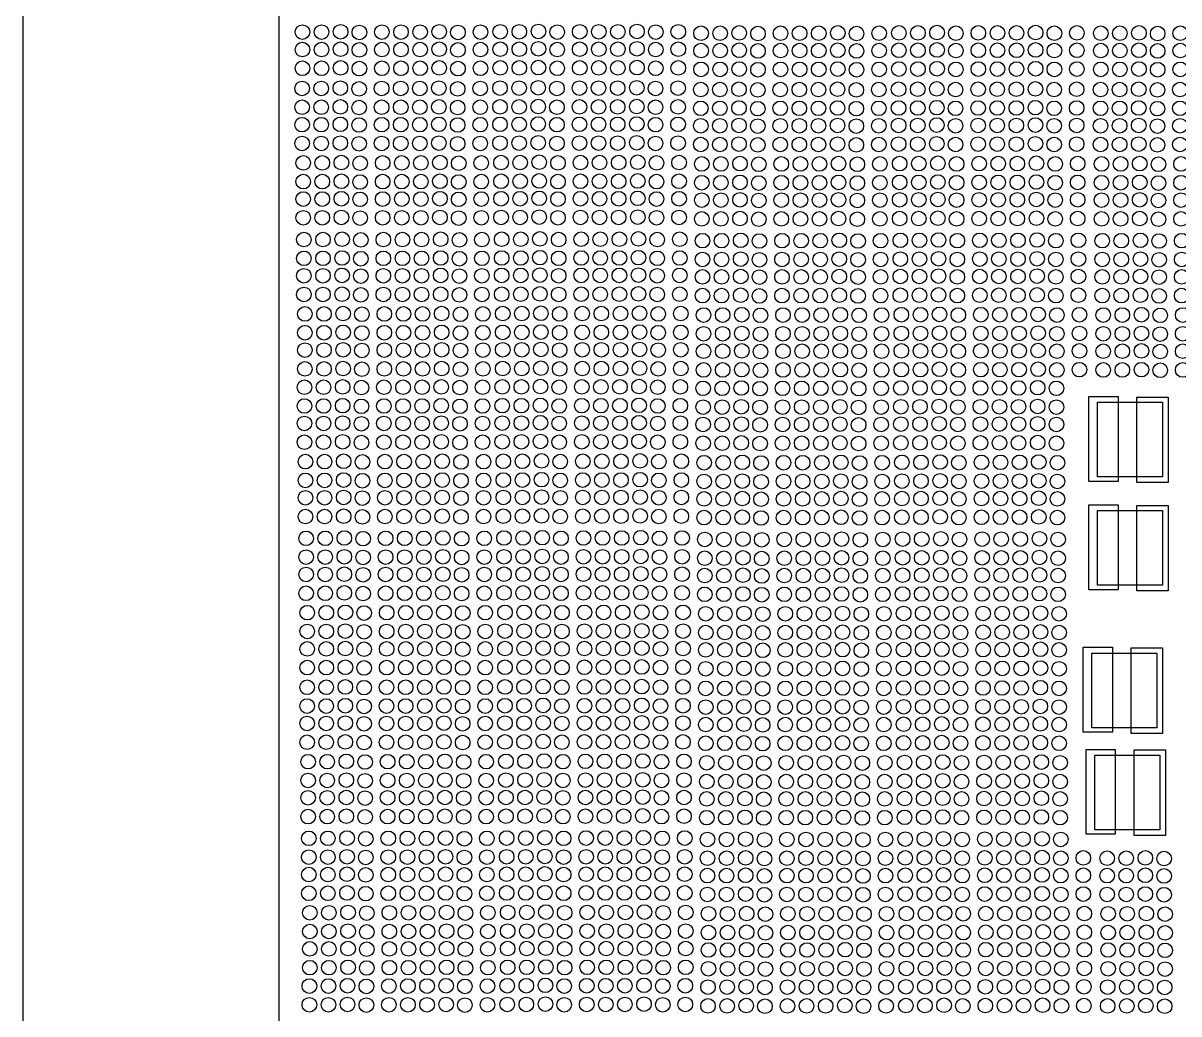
# Model space of a CAD drawing. Header units: millimetres. Extents: x 214 to 707, y -205 to 78.
# Drawn here: x 499.76 to 529.84, y -33.58 to -7.8 of the extents above; entities that cross this region are included whole.
import ezdxf

# ---------------------------------------------------------------- set-up
doc = ezdxf.new("R2010")
doc.units = ezdxf.units.MM
doc.layers.get('0').update_dxf_attribs({"linetype": 'CONTINUOUS', "lineweight": 25})

msp = doc.modelspace()

# ---------------------------------------------------------------- linework, layer by layer
for points in [[(499.764, 18.308), (565.756, 18.308), (565.756, -66.052), (499.764, -66.052)], [(506.424, 6.701), (559.411, 6.701), (559.411, -54.408), (506.424, -54.408)], [(527.497, -17.517), (528.254, -17.517), (528.254, -19.727), (527.497, -19.727)], [(527.72, -17.665), (529.411, -17.665), (529.411, -19.608), (527.72, -19.608)], [(528.743, -17.532), (529.559, -17.532), (529.559, -19.757), (528.743, -19.757)], [(527.497, -20.335), (528.254, -20.335), (528.254, -22.545), (527.497, -22.545)], [(528.743, -20.35), (529.559, -20.35), (529.559, -22.575), (528.743, -22.575)], [(527.72, -20.483), (529.411, -20.483), (529.411, -22.427), (527.72, -22.427)], [(527.349, -24.043), (528.106, -24.043), (528.106, -26.253), (527.349, -26.253)], [(528.595, -24.058), (529.411, -24.058), (529.411, -26.283), (528.595, -26.283)], [(527.572, -24.192), (529.263, -24.192), (529.263, -26.135), (527.572, -26.135)], [(527.423, -26.698), (528.18, -26.698), (528.18, -28.908), (527.423, -28.908)], [(528.669, -26.713), (529.485, -26.713), (529.485, -28.938), (528.669, -28.938)], [(527.646, -26.847), (529.337, -26.847), (529.337, -28.79), (527.646, -28.79)]]:
    msp.add_lwpolyline(points, close=True)
for centre in [(507.031, -8.039), (507.528, -8.039), (508.025, -8.03), (508.513, -8.047), (509.099, -8.039), (509.596, -8.039), (510.093, -8.039), (510.59, -8.03), (511.078, -8.047), (511.664, -8.039), (512.178, -8.03), (512.675, -8.03), (513.172, -8.021), (513.661, -8.039), (514.246, -8.03), (514.743, -8.03), (515.24, -8.03), (515.737, -8.021), (516.225, -8.039), (516.811, -8.03), (517.403, -8.067), (517.9, -8.067), (518.397, -8.058), (518.885, -8.076), (519.471, -8.067), (519.968, -8.067), (520.465, -8.067), (520.962, -8.058), (521.45, -8.076), (522.036, -8.067), (522.55, -8.058), (523.047, -8.058), (523.544, -8.049), (524.033, -8.067), (524.618, -8.058), (525.115, -8.058), (525.612, -8.058), (526.109, -8.049), (526.597, -8.067), (527.183, -8.058), (527.803, -8.067), (528.3, -8.067), (528.797, -8.058), (529.285, -8.076), (529.871, -8.067), (507.031, -8.491), (507.528, -8.491), (508.025, -8.482), (508.513, -8.5), (509.099, -8.491), (509.596, -8.491), (510.093, -8.491), (510.59, -8.482), (511.078, -8.5), (511.664, -8.491), (512.178, -8.482), (512.675, -8.482), (513.172, -8.473), (513.661, -8.491), (514.246, -8.482), (514.743, -8.482), (515.24, -8.482), (515.737, -8.473), (516.225, -8.491), (516.811, -8.482), (517.403, -8.519), (517.9, -8.519), (518.397, -8.511), (518.885, -8.528), (519.471, -8.519), (519.968, -8.519), (520.465, -8.519), (520.962, -8.511), (521.45, -8.528), (522.036, -8.519), (522.55, -8.511), (523.047, -8.511), (523.544, -8.502), (524.033, -8.519), (524.618, -8.511), (525.115, -8.511), (525.612, -8.511), (526.109, -8.502), (526.597, -8.519), (527.183, -8.511), (527.803, -8.519), (528.3, -8.519), (528.797, -8.511), (529.285, -8.528), (529.871, -8.519), (507.031, -8.979), (507.528, -8.979), (508.025, -8.97), (508.513, -8.988), (509.099, -8.979), (509.596, -8.979), (510.093, -8.979), (510.59, -8.97), (511.078, -8.988), (511.664, -8.979), (512.178, -8.97), (512.675, -8.97), (513.172, -8.962), (513.661, -8.979), (514.246, -8.97), (514.743, -8.97), (515.24, -8.97), (515.737, -8.962), (516.225, -8.979), (516.811, -8.97), (517.403, -9.008), (517.9, -9.008), (518.397, -8.999), (518.885, -9.016), (519.471, -9.008), (519.968, -9.008), (520.465, -9.008), (520.962, -8.999), (521.45, -9.016), (522.036, -9.008), (522.55, -8.999), (523.047, -8.999), (523.544, -8.99), (524.033, -9.008), (524.618, -8.999), (525.115, -8.999), (525.612, -8.999), (526.109, -8.99), (526.597, -9.008), (527.183, -8.999), (527.803, -9.008), (528.3, -9.008), (528.797, -8.999), (529.285, -9.016), (529.871, -9.008), (507.024, -9.505), (507.521, -9.505), (508.018, -9.496), (509.092, -9.505), (509.589, -9.505), (510.086, -9.505), (510.583, -9.496), (511.657, -9.505), (512.172, -9.496), (512.669, -9.496), (513.166, -9.487), (513.654, -9.505), (514.24, -9.496), (514.737, -9.496), (515.234, -9.496), (515.731, -9.487), (516.219, -9.505), (516.805, -9.496), (508.507, -9.514), (511.071, -9.514), (517.396, -9.533), (517.893, -9.533), (518.39, -9.524), (518.879, -9.542), (519.464, -9.533), (519.961, -9.533), (520.458, -9.533), (520.955, -9.524), (521.443, -9.542), (522.029, -9.533), (522.544, -9.524), (523.041, -9.524), (523.538, -9.515), (524.026, -9.533), (524.612, -9.524), (525.109, -9.524), (525.606, -9.524), (526.103, -9.515), (526.591, -9.533), (527.177, -9.524), (527.797, -9.533), (528.294, -9.533), (528.791, -9.524), (529.279, -9.542), (529.864, -9.533), (507.024, -9.993), (507.521, -9.993), (508.018, -9.984), (508.507, -10.002), (509.092, -9.993), (509.589, -9.993), (510.086, -9.993), (510.583, -9.984), (511.071, -10.002), (511.657, -9.993), (512.172, -9.984), (512.669, -9.984), (513.166, -9.975), (513.654, -9.993), (514.24, -9.984), (514.737, -9.984), (515.234, -9.984), (515.731, -9.975), (516.219, -9.993), (516.805, -9.984), (517.396, -10.021), (517.893, -10.021), (518.39, -10.012), (518.879, -10.03), (519.464, -10.021), (519.961, -10.021), (520.458, -10.021), (520.955, -10.012), (521.443, -10.03), (522.029, -10.021), (522.544, -10.012), (523.041, -10.012), (523.538, -10.004), (524.026, -10.021), (524.612, -10.012), (525.109, -10.012), (525.606, -10.012), (526.103, -10.004), (526.591, -10.021), (527.177, -10.012), (527.797, -10.021), (528.294, -10.021), (528.791, -10.012), (529.279, -10.03), (529.864, -10.021), (507.024, -10.446), (507.521, -10.446), (508.018, -10.437), (508.507, -10.455), (509.092, -10.446), (509.589, -10.446), (510.086, -10.446), (510.583, -10.437), (511.071, -10.455), (511.657, -10.446), (512.172, -10.437), (512.669, -10.437), (513.166, -10.428), (513.654, -10.446), (514.24, -10.437), (514.737, -10.437), (515.234, -10.437), (515.731, -10.428), (516.219, -10.446), (516.805, -10.437), (517.396, -10.474), (517.893, -10.474), (518.39, -10.465), (518.879, -10.483), (519.464, -10.474), (519.961, -10.474), (520.458, -10.474), (520.955, -10.465), (521.443, -10.483), (522.029, -10.474), (522.544, -10.465), (523.041, -10.465), (523.538, -10.456), (524.026, -10.474), (524.612, -10.465), (525.109, -10.465), (525.606, -10.465), (526.103, -10.456), (526.591, -10.474), (527.177, -10.465), (527.797, -10.474), (528.294, -10.474), (528.791, -10.465), (529.279, -10.483), (529.864, -10.474), (507.024, -10.934), (507.521, -10.934), (508.018, -10.925), (508.507, -10.943), (509.092, -10.934), (509.589, -10.934), (510.086, -10.934), (510.583, -10.925), (511.071, -10.943), (511.657, -10.934), (512.172, -10.925), (512.669, -10.925), (513.166, -10.916), (513.654, -10.934), (514.24, -10.925), (514.737, -10.925), (515.234, -10.925), (515.731, -10.916), (516.219, -10.934), (516.805, -10.925), (517.396, -10.962), (517.893, -10.962), (518.39, -10.953), (518.879, -10.971), (519.464, -10.962), (519.961, -10.962), (520.458, -10.962), (520.955, -10.953), (521.443, -10.971), (522.029, -10.962), (522.544, -10.953), (523.041, -10.953), (523.538, -10.944), (524.026, -10.962), (524.612, -10.953), (525.109, -10.953), (525.606, -10.953), (526.103, -10.944), (526.591, -10.962), (527.177, -10.953), (527.797, -10.962), (528.294, -10.962), (528.791, -10.953), (529.279, -10.971), (529.864, -10.962), (507.051, -11.44), (507.548, -11.44), (508.045, -11.431), (508.533, -11.449), (509.119, -11.44), (509.616, -11.44), (510.113, -11.44), (510.61, -11.431), (511.098, -11.449), (511.684, -11.44), (512.199, -11.431), (512.696, -11.431), (513.193, -11.422), (513.681, -11.44), (514.266, -11.431), (514.763, -11.431), (515.26, -11.431), (515.757, -11.422), (516.246, -11.44), (516.831, -11.431), (517.423, -11.468), (517.92, -11.468), (518.417, -11.459), (518.905, -11.477), (519.491, -11.468), (519.988, -11.468), (520.485, -11.468), (520.982, -11.459), (521.47, -11.477), (522.056, -11.468), (522.571, -11.459), (523.068, -11.459), (523.565, -11.45), (524.053, -11.468), (524.638, -11.459), (525.135, -11.459), (525.632, -11.459), (526.129, -11.45), (526.618, -11.468), (527.203, -11.459), (527.823, -11.468), (528.32, -11.468), (528.817, -11.459), (529.305, -11.477), (529.891, -11.468), (513.193, -11.91), (515.757, -11.91), (507.051, -11.928), (507.548, -11.928), (508.045, -11.919), (508.533, -11.937), (509.119, -11.928), (509.616, -11.928), (510.113, -11.928), (510.61, -11.919), (511.098, -11.937), (511.684, -11.928), (512.199, -11.919), (512.696, -11.919), (513.681, -11.928), (514.266, -11.919), (514.763, -11.919), (515.26, -11.919), (516.246, -11.928), (516.831, -11.919), (517.423, -11.956), (517.92, -11.956), (518.417, -11.947), (518.905, -11.965), (519.491, -11.956), (519.988, -11.956), (520.485, -11.956), (520.982, -11.947), (521.47, -11.965), (522.056, -11.956), (522.571, -11.947), (523.068, -11.947), (523.565, -11.938), (524.053, -11.956), (524.638, -11.947), (525.135, -11.947), (525.632, -11.947), (526.129, -11.938), (526.618, -11.956), (527.203, -11.947), (527.823, -11.956), (528.32, -11.956), (528.817, -11.947), (529.305, -11.965), (529.891, -11.956), (507.051, -12.381), (507.548, -12.381), (508.045, -12.372), (508.533, -12.389), (509.119, -12.381), (509.616, -12.381), (510.113, -12.381), (510.61, -12.372), (511.098, -12.389), (511.684, -12.381), (512.199, -12.372), (512.696, -12.372), (513.193, -12.363), (513.681, -12.381), (514.266, -12.372), (514.763, -12.372), (515.26, -12.372), (515.757, -12.363), (516.246, -12.381), (516.831, -12.372), (517.423, -12.409), (517.92, -12.409), (518.417, -12.4), (518.905, -12.418), (519.491, -12.409), (519.988, -12.409), (520.485, -12.409), (520.982, -12.4), (521.47, -12.418), (522.056, -12.409), (522.571, -12.4), (523.068, -12.4), (523.565, -12.391), (524.053, -12.409), (524.638, -12.4), (525.135, -12.4), (525.632, -12.4), (526.129, -12.391), (526.618, -12.409), (527.203, -12.4), (527.823, -12.409), (528.32, -12.409), (528.817, -12.4), (529.305, -12.418), (529.891, -12.409), (507.051, -12.869), (507.548, -12.869), (508.045, -12.86), (508.533, -12.878), (509.119, -12.869), (509.616, -12.869), (510.113, -12.869), (510.61, -12.86), (511.098, -12.878), (511.684, -12.869), (512.199, -12.86), (512.696, -12.86), (513.193, -12.851), (513.681, -12.869), (514.266, -12.86), (514.763, -12.86), (515.26, -12.86), (515.757, -12.851), (516.246, -12.869), (516.831, -12.86), (517.423, -12.897), (517.92, -12.897), (518.417, -12.888), (518.905, -12.906), (519.491, -12.897), (519.988, -12.897), (520.485, -12.897), (520.982, -12.888), (521.47, -12.906), (522.056, -12.897), (522.571, -12.888), (523.068, -12.888), (523.565, -12.879), (524.053, -12.897), (524.638, -12.888), (525.135, -12.888), (525.632, -12.888), (526.129, -12.879), (526.618, -12.897), (527.203, -12.888), (527.823, -12.897), (528.32, -12.897), (528.817, -12.888), (529.305, -12.906), (529.891, -12.897), (513.21, -13.418), (515.775, -13.418), (507.069, -13.436), (507.566, -13.436), (508.063, -13.427), (508.551, -13.444), (509.137, -13.436), (509.634, -13.436), (510.131, -13.436), (510.628, -13.427), (511.116, -13.444), (511.702, -13.436), (512.216, -13.427), (512.713, -13.427), (513.699, -13.436), (514.284, -13.427), (514.781, -13.427), (515.278, -13.427), (516.263, -13.436), (516.849, -13.427), (517.441, -13.464), (517.938, -13.464), (518.435, -13.455), (518.923, -13.473), (519.509, -13.464), (520.006, -13.464), (520.503, -13.464), (521, -13.455), (521.488, -13.473), (522.074, -13.464), (522.588, -13.455), (523.085, -13.455), (523.582, -13.446), (524.071, -13.464), (524.656, -13.455), (525.153, -13.455), (525.65, -13.455), (526.147, -13.446), (526.635, -13.464), (527.221, -13.455), (527.841, -13.464), (528.338, -13.464), (528.835, -13.455), (529.323, -13.473), (529.909, -13.464), (507.069, -13.924), (507.566, -13.924), (508.063, -13.915), (508.551, -13.933), (509.137, -13.924), (509.634, -13.924), (510.131, -13.924), (510.628, -13.915), (511.116, -13.933), (511.702, -13.924), (512.216, -13.915), (512.713, -13.915), (513.21, -13.906), (513.699, -13.924), (514.284, -13.915), (514.781, -13.915), (515.278, -13.915), (515.775, -13.906), (516.263, -13.924), (516.849, -13.915), (517.441, -13.952), (517.938, -13.952), (518.435, -13.943), (518.923, -13.961), (519.509, -13.952), (520.006, -13.952), (520.503, -13.952), (521, -13.943), (521.488, -13.961), (522.074, -13.952), (522.588, -13.943), (523.085, -13.943), (523.582, -13.934), (524.071, -13.952), (524.656, -13.943), (525.153, -13.943), (525.65, -13.943), (526.147, -13.934), (526.635, -13.952), (527.221, -13.943), (527.841, -13.952), (528.338, -13.952), (528.835, -13.943), (529.323, -13.961), (529.909, -13.952), (507.069, -14.376), (507.566, -14.376), (508.063, -14.367), (508.551, -14.385), (509.137, -14.376), (509.634, -14.376), (510.131, -14.376), (510.628, -14.367), (511.116, -14.385), (511.702, -14.376), (512.216, -14.367), (512.713, -14.367), (513.21, -14.359), (513.699, -14.376), (514.284, -14.367), (514.781, -14.367), (515.278, -14.367), (515.775, -14.359), (516.263, -14.376), (516.849, -14.367), (517.441, -14.405), (517.938, -14.405), (518.435, -14.396), (518.923, -14.413), (519.509, -14.405), (520.006, -14.405), (520.503, -14.405), (521, -14.396), (521.488, -14.413), (522.074, -14.405), (522.588, -14.396), (523.085, -14.396), (523.582, -14.387), (524.071, -14.405), (524.656, -14.396), (525.153, -14.396), (525.65, -14.396), (526.147, -14.387), (526.635, -14.405), (527.221, -14.396), (527.841, -14.405), (528.338, -14.405), (528.835, -14.396), (529.323, -14.413), (529.909, -14.405), (507.069, -14.864), (507.566, -14.864), (508.063, -14.856), (508.551, -14.873), (509.137, -14.864), (509.634, -14.864), (510.131, -14.864), (510.628, -14.856), (511.116, -14.873), (511.702, -14.864), (512.216, -14.856), (512.713, -14.856), (513.21, -14.847), (513.699, -14.864), (514.284, -14.856), (514.781, -14.856), (515.278, -14.856), (515.775, -14.847), (516.263, -14.864), (516.849, -14.856), (517.441, -14.893), (517.938, -14.893), (518.435, -14.884), (518.923, -14.902), (519.509, -14.893), (520.006, -14.893), (520.503, -14.893), (521, -14.884), (521.488, -14.902), (522.074, -14.893), (522.588, -14.884), (523.085, -14.884), (523.582, -14.875), (524.071, -14.893), (524.656, -14.884), (525.153, -14.884), (525.65, -14.884), (526.147, -14.875), (526.635, -14.893), (527.221, -14.884), (527.841, -14.893), (528.338, -14.893), (528.835, -14.884), (529.323, -14.902), (529.909, -14.893), (507.096, -15.37), (507.593, -15.37), (508.09, -15.361), (508.578, -15.379), (509.163, -15.37), (509.66, -15.37), (510.157, -15.37), (510.654, -15.361), (511.143, -15.379), (511.728, -15.37), (512.243, -15.361), (512.74, -15.361), (513.237, -15.353), (513.725, -15.37), (514.311, -15.361), (514.808, -15.361), (515.305, -15.361), (515.802, -15.353), (516.29, -15.37), (516.876, -15.361), (517.468, -15.399), (517.965, -15.399), (518.462, -15.39), (518.95, -15.407), (519.535, -15.399), (520.032, -15.399), (520.529, -15.399), (521.026, -15.39), (521.515, -15.407), (522.1, -15.399), (522.615, -15.39), (523.112, -15.39), (523.609, -15.381), (524.097, -15.399), (524.683, -15.39), (525.18, -15.39), (525.677, -15.39), (526.174, -15.381), (526.662, -15.399), (527.248, -15.39), (527.868, -15.399), (528.365, -15.399), (528.862, -15.39), (529.35, -15.407), (529.936, -15.399), (507.096, -15.858), (507.593, -15.858), (508.09, -15.85), (508.578, -15.867), (509.163, -15.858), (509.66, -15.858), (510.157, -15.858), (510.654, -15.85), (511.143, -15.867), (511.728, -15.858), (512.243, -15.85), (512.74, -15.85), (513.237, -15.841), (513.725, -15.858), (514.311, -15.85), (514.808, -15.85), (515.305, -15.85), (515.802, -15.841), (516.29, -15.858), (516.876, -15.85), (517.468, -15.887), (517.965, -15.887), (518.462, -15.878), (518.95, -15.896), (519.535, -15.887), (520.032, -15.887), (520.529, -15.887), (521.026, -15.878), (521.515, -15.896), (522.1, -15.887), (522.615, -15.878), (523.112, -15.878), (523.609, -15.869), (524.097, -15.887), (524.683, -15.878), (525.18, -15.878), (525.677, -15.878), (526.174, -15.869), (526.662, -15.887), (527.248, -15.878), (527.868, -15.887), (528.365, -15.887), (528.862, -15.878), (529.35, -15.896), (529.936, -15.887), (507.096, -16.311), (507.593, -16.311), (508.09, -16.302), (508.578, -16.32), (509.163, -16.311), (509.66, -16.311), (510.157, -16.311), (510.654, -16.302), (511.143, -16.32), (511.728, -16.311), (512.243, -16.302), (512.74, -16.302), (513.237, -16.293), (513.725, -16.311), (514.311, -16.302), (514.808, -16.302), (515.305, -16.302), (515.802, -16.293), (516.29, -16.311), (516.876, -16.302), (517.468, -16.339), (517.965, -16.339), (518.462, -16.33), (518.95, -16.348), (519.535, -16.339), (520.032, -16.339), (520.529, -16.339), (521.026, -16.33), (521.515, -16.348), (522.1, -16.339), (522.615, -16.33), (523.112, -16.33), (523.609, -16.322), (524.097, -16.339), (524.683, -16.33), (525.18, -16.33), (525.677, -16.33), (526.174, -16.322), (526.662, -16.339), (527.248, -16.33), (527.868, -16.339), (528.365, -16.339), (528.862, -16.33), (529.35, -16.348), (529.936, -16.339), (507.096, -16.799), (507.593, -16.799), (508.09, -16.79), (508.578, -16.808), (509.163, -16.799), (509.66, -16.799), (510.157, -16.799), (510.654, -16.79), (511.143, -16.808), (511.728, -16.799), (512.243, -16.79), (512.74, -16.79), (513.237, -16.781), (513.725, -16.799), (514.311, -16.79), (514.808, -16.79), (515.305, -16.79), (515.802, -16.781), (516.29, -16.799), (516.876, -16.79), (517.468, -16.827), (517.965, -16.827), (518.462, -16.819), (518.95, -16.836), (519.535, -16.827), (520.032, -16.827), (520.529, -16.827), (521.026, -16.819), (521.515, -16.836), (522.1, -16.827), (522.615, -16.819), (523.112, -16.819), (523.609, -16.81), (524.097, -16.827), (524.683, -16.819), (525.18, -16.819), (525.677, -16.819), (526.174, -16.81), (526.662, -16.827), (527.248, -16.819), (527.868, -16.827), (528.365, -16.827), (528.862, -16.819), (529.35, -16.836), (529.936, -16.827), (507.084, -17.277), (507.581, -17.277), (508.078, -17.268), (508.566, -17.286), (509.152, -17.277), (509.649, -17.277), (510.146, -17.277), (510.643, -17.268), (511.131, -17.286), (511.717, -17.277), (512.231, -17.268), (512.728, -17.268), (513.225, -17.259), (513.713, -17.277), (514.299, -17.268), (514.796, -17.268), (515.293, -17.268), (515.79, -17.259), (516.278, -17.277), (516.864, -17.268), (517.456, -17.305), (517.953, -17.305), (518.45, -17.296), (518.938, -17.314), (519.524, -17.305), (520.021, -17.305), (520.518, -17.305), (521.015, -17.296), (521.503, -17.314), (522.088, -17.305), (522.603, -17.296), (523.1, -17.296), (523.597, -17.288), (524.085, -17.305), (524.671, -17.296), (525.168, -17.296), (525.665, -17.296), (526.162, -17.288), (526.65, -17.305), (507.084, -17.765), (507.581, -17.765), (508.078, -17.756), (508.566, -17.774), (509.152, -17.765), (509.649, -17.765), (510.146, -17.765), (510.643, -17.756), (511.131, -17.774), (511.717, -17.765), (512.231, -17.756), (512.728, -17.756), (513.225, -17.748), (513.713, -17.765), (514.299, -17.756), (514.796, -17.756), (515.293, -17.756), (515.79, -17.748), (516.278, -17.765), (516.864, -17.756), (517.456, -17.793), (517.953, -17.793), (518.45, -17.785), (518.938, -17.802), (519.524, -17.793), (520.021, -17.793), (520.518, -17.793), (521.015, -17.785), (521.503, -17.802), (522.088, -17.793), (522.603, -17.785), (523.1, -17.785), (523.597, -17.776), (524.085, -17.793), (524.671, -17.785), (525.168, -17.785), (525.665, -17.785), (526.162, -17.776), (526.65, -17.793), (507.084, -18.218), (507.581, -18.218), (508.078, -18.209), (508.566, -18.227), (509.152, -18.218), (509.649, -18.218), (510.146, -18.218), (510.643, -18.209), (511.131, -18.227), (511.717, -18.218), (512.231, -18.209), (512.728, -18.209), (513.225, -18.2), (513.713, -18.218), (514.299, -18.209), (514.796, -18.209), (515.293, -18.209), (515.79, -18.2), (516.278, -18.218), (516.864, -18.209), (523.597, -18.228), (526.162, -18.228), (517.456, -18.246), (517.953, -18.246), (518.45, -18.237), (518.938, -18.255), (519.524, -18.246), (520.021, -18.246), (520.518, -18.246), (521.015, -18.237), (521.503, -18.255), (522.088, -18.246), (522.603, -18.237), (523.1, -18.237), (524.085, -18.246), (524.671, -18.237), (525.168, -18.237), (525.665, -18.237), (526.65, -18.246), (507.084, -18.706), (507.581, -18.706), (508.078, -18.697), (508.566, -18.715), (509.152, -18.706), (509.649, -18.706), (510.146, -18.706), (510.643, -18.697), (511.131, -18.715), (511.717, -18.706), (512.231, -18.697), (512.728, -18.697), (513.225, -18.688), (513.713, -18.706), (514.299, -18.697), (514.796, -18.697), (515.293, -18.697), (515.79, -18.688), (516.278, -18.706), (516.864, -18.697), (517.456, -18.734), (517.953, -18.734), (518.45, -18.725), (518.938, -18.743), (519.524, -18.734), (520.021, -18.734), (520.518, -18.734), (521.015, -18.725), (521.503, -18.743), (522.088, -18.734), (522.603, -18.725), (523.1, -18.725), (523.597, -18.716), (524.085, -18.734), (524.671, -18.725), (525.168, -18.725), (525.665, -18.725), (526.162, -18.716), (526.65, -18.734), (507.11, -19.212), (507.607, -19.212), (508.104, -19.203), (508.593, -19.221), (509.178, -19.212), (509.675, -19.212), (510.172, -19.212), (510.669, -19.203), (511.157, -19.221), (511.743, -19.212), (512.258, -19.203), (512.755, -19.203), (513.252, -19.194), (513.74, -19.212), (514.326, -19.203), (514.823, -19.203), (515.32, -19.203), (515.817, -19.194), (516.305, -19.212), (516.891, -19.203), (517.482, -19.24), (517.979, -19.24), (518.476, -19.231), (518.964, -19.249), (519.55, -19.24), (520.047, -19.24), (520.544, -19.24), (521.041, -19.231), (521.529, -19.249), (522.115, -19.24), (522.63, -19.231), (523.127, -19.231), (523.624, -19.222), (524.112, -19.24), (524.698, -19.231), (525.195, -19.231), (525.692, -19.231), (526.189, -19.222), (526.677, -19.24), (507.11, -19.7), (507.607, -19.7), (508.104, -19.691), (508.593, -19.709), (509.178, -19.7), (509.675, -19.7), (510.172, -19.7), (510.669, -19.691), (511.157, -19.709), (511.743, -19.7), (512.258, -19.691), (512.755, -19.691), (513.252, -19.682), (513.74, -19.7), (514.326, -19.691), (514.823, -19.691), (515.32, -19.691), (515.817, -19.682), (516.305, -19.7), (516.891, -19.691), (517.482, -19.728), (517.979, -19.728), (518.476, -19.719), (518.964, -19.737), (519.55, -19.728), (520.047, -19.728), (520.544, -19.728), (521.041, -19.719), (521.529, -19.737), (522.115, -19.728), (522.63, -19.719), (523.127, -19.719), (523.624, -19.71), (524.112, -19.728), (524.698, -19.719), (525.195, -19.719), (525.692, -19.719), (526.189, -19.71), (526.677, -19.728), (507.11, -20.153), (507.607, -20.153), (508.104, -20.144), (508.593, -20.162), (509.178, -20.153), (509.675, -20.153), (510.172, -20.153), (510.669, -20.144), (511.157, -20.162), (511.743, -20.153), (512.258, -20.144), (512.755, -20.144), (513.252, -20.135), (513.74, -20.153), (514.326, -20.144), (514.823, -20.144), (515.32, -20.144), (515.817, -20.135), (516.305, -20.153), (516.891, -20.144), (517.482, -20.181), (517.979, -20.181), (518.476, -20.172), (518.964, -20.19), (519.55, -20.181), (520.047, -20.181), (520.544, -20.181), (521.041, -20.172), (521.529, -20.19), (522.115, -20.181), (522.63, -20.172), (523.127, -20.172), (523.624, -20.163), (524.112, -20.181), (524.698, -20.172), (525.195, -20.172), (525.692, -20.172), (526.189, -20.163), (526.677, -20.181), (508.104, -20.632), (510.669, -20.632), (512.258, -20.632), (512.755, -20.632), (513.252, -20.623), (514.326, -20.632), (514.823, -20.632), (515.32, -20.632), (515.817, -20.623), (516.891, -20.632), (507.11, -20.641), (507.607, -20.641), (508.593, -20.65), (509.178, -20.641), (509.675, -20.641), (510.172, -20.641), (511.157, -20.65), (511.743, -20.641), (513.74, -20.641), (516.305, -20.641), (517.482, -20.669), (517.979, -20.669), (518.476, -20.66), (518.964, -20.678), (519.55, -20.669), (520.047, -20.669), (520.544, -20.669), (521.041, -20.66), (521.529, -20.678), (522.115, -20.669), (522.63, -20.66), (523.127, -20.66), (523.624, -20.651), (524.112, -20.669), (524.698, -20.66), (525.195, -20.66), (525.692, -20.66), (526.189, -20.651), (526.677, -20.669), (507.128, -21.208), (507.625, -21.208), (508.122, -21.199), (508.61, -21.217), (509.196, -21.208), (509.693, -21.208), (510.19, -21.208), (510.687, -21.199), (511.175, -21.217), (511.761, -21.208), (512.276, -21.199), (512.773, -21.199), (513.27, -21.19), (513.758, -21.208), (514.344, -21.199), (514.841, -21.199), (515.338, -21.199), (515.835, -21.19), (516.323, -21.208), (516.909, -21.199), (517.5, -21.236), (517.997, -21.236), (518.494, -21.227), (519.568, -21.236), (520.065, -21.236), (520.562, -21.236), (521.059, -21.227), (522.133, -21.236), (522.648, -21.227), (523.145, -21.227), (523.642, -21.218), (524.13, -21.236), (524.716, -21.227), (525.213, -21.227), (525.71, -21.227), (526.207, -21.218), (526.695, -21.236), (518.982, -21.245), (521.547, -21.245), (507.128, -21.696), (507.625, -21.696), (508.122, -21.687), (508.61, -21.705), (509.196, -21.696), (509.693, -21.696), (510.19, -21.696), (510.687, -21.687), (511.175, -21.705), (511.761, -21.696), (512.276, -21.687), (512.773, -21.687), (513.27, -21.678), (513.758, -21.696), (514.344, -21.687), (514.841, -21.687), (515.338, -21.687), (515.835, -21.678), (516.323, -21.696), (516.909, -21.687), (517.5, -21.724), (517.997, -21.724), (518.494, -21.715), (518.982, -21.733), (519.568, -21.724), (520.065, -21.724), (520.562, -21.724), (521.059, -21.715), (521.547, -21.733), (522.133, -21.724), (522.648, -21.715), (523.145, -21.715), (523.642, -21.706), (524.13, -21.724), (524.716, -21.715), (525.213, -21.715), (525.71, -21.715), (526.207, -21.706), (526.695, -21.724), (508.122, -22.14), (510.687, -22.14), (512.276, -22.14), (512.773, -22.14), (513.27, -22.131), (514.344, -22.14), (514.841, -22.14), (515.338, -22.14), (515.835, -22.131), (516.909, -22.14), (507.128, -22.148), (507.625, -22.148), (508.61, -22.157), (509.196, -22.148), (509.693, -22.148), (510.19, -22.148), (511.175, -22.157), (511.761, -22.148), (513.758, -22.148), (516.323, -22.148), (517.5, -22.177), (517.997, -22.177), (518.494, -22.168), (518.982, -22.186), (519.568, -22.177), (520.065, -22.177), (520.562, -22.177), (521.059, -22.168), (521.547, -22.186), (522.133, -22.177), (522.648, -22.168), (523.145, -22.168), (523.642, -22.159), (524.13, -22.177), (524.716, -22.168), (525.213, -22.168), (525.71, -22.168), (526.207, -22.159), (526.695, -22.177), (507.128, -22.637), (507.625, -22.637), (508.122, -22.628), (508.61, -22.645), (509.196, -22.637), (509.693, -22.637), (510.19, -22.637), (510.687, -22.628), (511.175, -22.645), (511.761, -22.637), (512.276, -22.628), (512.773, -22.628), (513.27, -22.619), (513.758, -22.637), (514.344, -22.628), (514.841, -22.628), (515.338, -22.628), (515.835, -22.619), (516.323, -22.637), (516.909, -22.628), (517.5, -22.665), (517.997, -22.665), (518.494, -22.656), (518.982, -22.674), (519.568, -22.665), (520.065, -22.665), (520.562, -22.665), (521.059, -22.656), (521.547, -22.674), (522.133, -22.665), (522.648, -22.656), (523.145, -22.656), (523.642, -22.647), (524.13, -22.665), (524.716, -22.656), (525.213, -22.656), (525.71, -22.656), (526.207, -22.647), (526.695, -22.665), (507.155, -23.142), (507.652, -23.142), (508.149, -23.134), (508.637, -23.151), (509.223, -23.142), (509.72, -23.142), (510.217, -23.142), (510.714, -23.134), (511.202, -23.151), (511.788, -23.142), (512.302, -23.134), (512.799, -23.134), (513.296, -23.125), (513.785, -23.142), (514.37, -23.134), (514.867, -23.134), (515.364, -23.134), (515.861, -23.125), (516.349, -23.142), (516.935, -23.134), (517.527, -23.171), (518.024, -23.171), (518.521, -23.162), (519.009, -23.18), (519.595, -23.171), (520.092, -23.171), (520.589, -23.171), (521.086, -23.162), (521.574, -23.18), (522.16, -23.171), (522.674, -23.162), (523.171, -23.162), (523.668, -23.153), (524.156, -23.171), (524.742, -23.162), (525.239, -23.162), (525.736, -23.162), (526.233, -23.153), (526.721, -23.171), (507.155, -23.631), (507.652, -23.631), (508.149, -23.622), (508.637, -23.639), (509.223, -23.631), (509.72, -23.631), (510.217, -23.631), (510.714, -23.622), (511.202, -23.639), (511.788, -23.631), (512.302, -23.622), (512.799, -23.622), (513.296, -23.613), (513.785, -23.631), (514.37, -23.622), (514.867, -23.622), (515.364, -23.622), (515.861, -23.613), (516.349, -23.631), (516.935, -23.622), (523.668, -23.641), (526.233, -23.641), (517.527, -23.659), (518.024, -23.659), (518.521, -23.65), (519.009, -23.668), (519.595, -23.659), (520.092, -23.659), (520.589, -23.659), (521.086, -23.65), (521.574, -23.668), (522.16, -23.659), (522.674, -23.65), (523.171, -23.65), (524.156, -23.659), (524.742, -23.65), (525.239, -23.65), (525.736, -23.65), (526.721, -23.659), (507.155, -24.083), (507.652, -24.083), (508.149, -24.074), (508.637, -24.092), (509.223, -24.083), (509.72, -24.083), (510.217, -24.083), (510.714, -24.074), (511.202, -24.092), (511.788, -24.083), (512.302, -24.074), (512.799, -24.074), (513.296, -24.065), (513.785, -24.083), (514.37, -24.074), (514.867, -24.074), (515.364, -24.074), (515.861, -24.065), (516.349, -24.083), (516.935, -24.074), (517.527, -24.111), (518.024, -24.111), (518.521, -24.103), (519.009, -24.12), (519.595, -24.111), (520.092, -24.111), (520.589, -24.111), (521.086, -24.103), (521.574, -24.12), (522.16, -24.111), (522.674, -24.103), (523.171, -24.103), (523.668, -24.094), (524.156, -24.111), (524.742, -24.103), (525.239, -24.103), (525.736, -24.103), (526.233, -24.094), (526.721, -24.111), (507.155, -24.571), (507.652, -24.571), (508.149, -24.562), (508.637, -24.58), (509.223, -24.571), (509.72, -24.571), (510.217, -24.571), (510.714, -24.562), (511.202, -24.58), (511.788, -24.571), (512.302, -24.562), (512.799, -24.562), (513.296, -24.554), (513.785, -24.571), (514.37, -24.562), (514.867, -24.562), (515.364, -24.562), (515.861, -24.554), (516.349, -24.571), (516.935, -24.562), (517.527, -24.6), (518.024, -24.6), (518.521, -24.591), (519.009, -24.608), (519.595, -24.6), (520.092, -24.6), (520.589, -24.6), (521.086, -24.591), (521.574, -24.608), (522.16, -24.6), (522.674, -24.591), (523.171, -24.591), (523.668, -24.582), (524.156, -24.6), (524.742, -24.591), (525.239, -24.591), (525.736, -24.591), (526.233, -24.582), (526.721, -24.6), (507.153, -25.083), (507.65, -25.083), (508.147, -25.074), (508.635, -25.092), (509.221, -25.083), (509.718, -25.083), (510.215, -25.083), (510.712, -25.074), (511.2, -25.092), (511.786, -25.083), (512.301, -25.074), (512.798, -25.074), (513.295, -25.065), (513.783, -25.083), (514.368, -25.074), (514.865, -25.074), (515.362, -25.074), (515.859, -25.065), (516.348, -25.083), (516.933, -25.074), (517.525, -25.111), (518.022, -25.111), (518.519, -25.102), (519.007, -25.12), (519.593, -25.111), (520.09, -25.111), (520.587, -25.111), (521.084, -25.102), (521.572, -25.12), (522.158, -25.111), (522.673, -25.102), (523.17, -25.102), (523.667, -25.093), (524.155, -25.111), (524.74, -25.102), (525.237, -25.102), (525.734, -25.102), (526.231, -25.093), (526.72, -25.111), (507.153, -25.571), (507.65, -25.571), (508.147, -25.562), (508.635, -25.58), (509.221, -25.571), (509.718, -25.571), (510.215, -25.571), (510.712, -25.562), (511.2, -25.58), (511.786, -25.571), (512.301, -25.562), (512.798, -25.562), (513.295, -25.553), (513.783, -25.571), (514.368, -25.562), (514.865, -25.562), (515.362, -25.562), (515.859, -25.553), (516.348, -25.571), (516.933, -25.562), (517.525, -25.599), (518.022, -25.599), (518.519, -25.59), (519.007, -25.608), (519.593, -25.599), (520.09, -25.599), (520.587, -25.599), (521.084, -25.59), (521.572, -25.608), (522.158, -25.599), (522.673, -25.59), (523.17, -25.59), (523.667, -25.581), (524.155, -25.599), (524.74, -25.59), (525.237, -25.59), (525.734, -25.59), (526.231, -25.581), (526.72, -25.599), (507.153, -26.024), (507.65, -26.024), (508.147, -26.015), (508.635, -26.033), (509.221, -26.024), (509.718, -26.024), (510.215, -26.024), (510.712, -26.015), (511.2, -26.033), (511.786, -26.024), (512.301, -26.015), (512.798, -26.015), (513.295, -26.006), (513.783, -26.024), (514.368, -26.015), (514.865, -26.015), (515.362, -26.015), (515.859, -26.006), (516.348, -26.024), (516.933, -26.015), (517.525, -26.052), (518.022, -26.052), (518.519, -26.043), (519.593, -26.052), (520.09, -26.052), (520.587, -26.052), (521.084, -26.043), (522.158, -26.052), (522.673, -26.043), (523.17, -26.043), (523.667, -26.034), (524.155, -26.052), (524.74, -26.043), (525.237, -26.043), (525.734, -26.043), (526.231, -26.034), (526.72, -26.052), (519.007, -26.061), (521.572, -26.061), (507.153, -26.512), (507.65, -26.512), (508.147, -26.503), (508.635, -26.521), (509.221, -26.512), (509.718, -26.512), (510.215, -26.512), (510.712, -26.503), (511.2, -26.521), (511.786, -26.512), (512.301, -26.503), (512.798, -26.503), (513.295, -26.494), (513.783, -26.512), (514.368, -26.503), (514.865, -26.503), (515.362, -26.503), (515.859, -26.494), (516.348, -26.512), (516.933, -26.503), (517.525, -26.54), (518.022, -26.54), (518.519, -26.531), (519.007, -26.549), (519.593, -26.54), (520.09, -26.54), (520.587, -26.54), (521.084, -26.531), (521.572, -26.549), (522.158, -26.54), (522.673, -26.531), (523.17, -26.531), (523.667, -26.522), (524.155, -26.54), (524.74, -26.531), (525.237, -26.531), (525.734, -26.531), (526.231, -26.522), (526.72, -26.54), (507.18, -27.018), (507.677, -27.018), (508.174, -27.009), (508.662, -27.027), (509.248, -27.018), (509.745, -27.018), (510.242, -27.018), (510.739, -27.009), (511.227, -27.027), (511.812, -27.018), (512.327, -27.009), (512.824, -27.009), (513.321, -27), (513.809, -27.018), (514.395, -27.009), (514.892, -27.009), (515.389, -27.009), (515.886, -27), (516.374, -27.018), (516.96, -27.009), (517.552, -27.046), (518.049, -27.046), (518.546, -27.037), (519.034, -27.055), (519.62, -27.046), (520.117, -27.046), (520.614, -27.046), (521.111, -27.037), (521.599, -27.055), (522.184, -27.046), (522.699, -27.037), (523.196, -27.037), (523.693, -27.028), (524.181, -27.046), (524.767, -27.037), (525.264, -27.037), (525.761, -27.037), (526.258, -27.028), (526.746, -27.046), (507.18, -27.506), (507.677, -27.506), (508.174, -27.497), (508.662, -27.515), (509.248, -27.506), (509.745, -27.506), (510.242, -27.506), (510.739, -27.497), (511.227, -27.515), (511.812, -27.506), (512.327, -27.497), (512.824, -27.497), (513.321, -27.488), (513.809, -27.506), (514.395, -27.497), (514.892, -27.497), (515.389, -27.497), (515.886, -27.488), (516.374, -27.506), (516.96, -27.497), (517.552, -27.534), (518.049, -27.534), (518.546, -27.525), (519.034, -27.543), (519.62, -27.534), (520.117, -27.534), (520.614, -27.534), (521.111, -27.525), (521.599, -27.543), (522.184, -27.534), (522.699, -27.525), (523.196, -27.525), (523.693, -27.516), (524.181, -27.534), (524.767, -27.525), (525.264, -27.525), (525.761, -27.525), (526.258, -27.516), (526.746, -27.534), (507.18, -27.958), (507.677, -27.958), (508.174, -27.95), (508.662, -27.967), (509.248, -27.958), (509.745, -27.958), (510.242, -27.958), (510.739, -27.95), (511.227, -27.967), (511.812, -27.958), (512.327, -27.95), (512.824, -27.95), (513.321, -27.941), (513.809, -27.958), (514.395, -27.95), (514.892, -27.95), (515.389, -27.95), (515.886, -27.941), (516.374, -27.958), (516.96, -27.95), (517.552, -27.987), (518.049, -27.987), (518.546, -27.978), (519.034, -27.995), (519.62, -27.987), (520.117, -27.987), (520.614, -27.987), (521.111, -27.978), (521.599, -27.995), (522.184, -27.987), (522.699, -27.978), (523.196, -27.978), (523.693, -27.969), (524.181, -27.987), (524.767, -27.978), (525.264, -27.978), (525.761, -27.978), (526.258, -27.969), (526.746, -27.987), (507.18, -28.447), (507.677, -28.447), (508.174, -28.438), (508.662, -28.455), (509.248, -28.447), (509.745, -28.447), (510.242, -28.447), (510.739, -28.438), (511.227, -28.455), (511.812, -28.447), (512.327, -28.438), (512.824, -28.438), (513.321, -28.429), (513.809, -28.447), (514.395, -28.438), (514.892, -28.438), (515.389, -28.438), (515.886, -28.429), (516.374, -28.447), (516.96, -28.438), (523.693, -28.457), (526.258, -28.457), (517.552, -28.475), (518.049, -28.475), (518.546, -28.466), (519.034, -28.484), (519.62, -28.475), (520.117, -28.475), (520.614, -28.475), (521.111, -28.466), (521.599, -28.484), (522.184, -28.475), (522.699, -28.466), (523.196, -28.466), (524.181, -28.475), (524.767, -28.466), (525.264, -28.466), (525.761, -28.466), (526.746, -28.475), (507.198, -29.013), (507.695, -29.013), (508.192, -29.005), (508.68, -29.022), (509.265, -29.013), (509.762, -29.013), (510.259, -29.013), (510.756, -29.005), (511.245, -29.022), (511.83, -29.013), (512.345, -29.005), (512.842, -29.005), (513.339, -28.996), (513.827, -29.013), (514.413, -29.005), (514.91, -29.005), (515.407, -29.005), (515.904, -28.996), (516.392, -29.013), (516.978, -29.005), (517.57, -29.042), (518.067, -29.042), (518.564, -29.033), (519.052, -29.051), (519.637, -29.042), (520.134, -29.042), (520.631, -29.042), (521.128, -29.033), (521.617, -29.051), (522.202, -29.042), (522.717, -29.033), (523.214, -29.033), (523.711, -29.024), (524.199, -29.042), (524.785, -29.033), (525.282, -29.033), (525.779, -29.033), (526.276, -29.024), (526.764, -29.042), (507.198, -29.502), (507.695, -29.502), (508.192, -29.493), (508.68, -29.51), (509.265, -29.502), (509.762, -29.502), (510.259, -29.502), (510.756, -29.493), (511.245, -29.51), (511.83, -29.502), (512.345, -29.493), (512.842, -29.493), (513.339, -29.484), (513.827, -29.502), (514.413, -29.493), (514.91, -29.493), (515.407, -29.493), (515.904, -29.484), (516.392, -29.502), (516.978, -29.493), (517.57, -29.53), (518.067, -29.53), (518.564, -29.521), (519.052, -29.539), (519.637, -29.53), (520.134, -29.53), (520.631, -29.53), (521.128, -29.521), (521.617, -29.539), (522.202, -29.53), (522.717, -29.521), (523.214, -29.521), (523.711, -29.512), (524.199, -29.53), (524.785, -29.521), (525.282, -29.521), (525.779, -29.521), (526.276, -29.512), (526.764, -29.53), (527.35, -29.521), (527.97, -29.53), (528.467, -29.53), (528.964, -29.521), (529.452, -29.539), (507.198, -29.954), (507.695, -29.954), (508.192, -29.945), (509.265, -29.954), (509.762, -29.954), (510.259, -29.954), (510.756, -29.945), (511.83, -29.954), (512.345, -29.945), (512.842, -29.945), (513.339, -29.936), (513.827, -29.954), (514.413, -29.945), (514.91, -29.945), (515.407, -29.945), (515.904, -29.936), (516.392, -29.954), (516.978, -29.945), (508.68, -29.963), (511.245, -29.963), (517.57, -29.982), (518.067, -29.982), (518.564, -29.974), (519.052, -29.991), (519.637, -29.982), (520.134, -29.982), (520.631, -29.982), (521.128, -29.974), (521.617, -29.991), (522.202, -29.982), (522.717, -29.974), (523.214, -29.974), (523.711, -29.965), (524.199, -29.982), (524.785, -29.974), (525.282, -29.974), (525.779, -29.974), (526.276, -29.965), (526.764, -29.982), (527.35, -29.974), (527.97, -29.982), (528.467, -29.982), (528.964, -29.974), (529.452, -29.991), (507.198, -30.442), (507.695, -30.442), (508.192, -30.433), (508.68, -30.451), (509.265, -30.442), (509.762, -30.442), (510.259, -30.442), (510.756, -30.433), (511.245, -30.451), (511.83, -30.442), (512.345, -30.433), (512.842, -30.433), (513.339, -30.425), (513.827, -30.442), (514.413, -30.433), (514.91, -30.433), (515.407, -30.433), (515.904, -30.425), (516.392, -30.442), (516.978, -30.433), (517.57, -30.471), (518.067, -30.471), (518.564, -30.462), (519.052, -30.479), (519.637, -30.471), (520.134, -30.471), (520.631, -30.471), (521.128, -30.462), (521.617, -30.479), (522.202, -30.471), (522.717, -30.462), (523.214, -30.462), (523.711, -30.453), (524.199, -30.471), (524.785, -30.462), (525.282, -30.462), (525.779, -30.462), (526.276, -30.453), (526.764, -30.471), (527.35, -30.462), (527.97, -30.471), (528.467, -30.471), (528.964, -30.462), (529.452, -30.479), (507.224, -30.948), (507.721, -30.948), (508.218, -30.939), (508.706, -30.957), (509.292, -30.948), (509.789, -30.948), (510.286, -30.948), (510.783, -30.939), (511.271, -30.957), (511.857, -30.948), (512.372, -30.939), (512.869, -30.939), (513.366, -30.93), (513.854, -30.948), (514.44, -30.939), (514.937, -30.939), (515.434, -30.939), (515.931, -30.93), (516.419, -30.948), (517.004, -30.939), (517.596, -30.976), (518.093, -30.976), (518.59, -30.968), (519.078, -30.985), (519.664, -30.976), (520.161, -30.976), (520.658, -30.976), (521.155, -30.968), (521.643, -30.985), (522.229, -30.976), (522.744, -30.968), (523.241, -30.968), (523.738, -30.959), (524.226, -30.976), (524.812, -30.968), (525.309, -30.968), (525.806, -30.968), (526.303, -30.959), (526.791, -30.976), (527.376, -30.968), (527.996, -30.976), (528.493, -30.976), (528.99, -30.968), (529.478, -30.985), (507.224, -31.436), (507.721, -31.436), (508.218, -31.427), (508.706, -31.445), (509.292, -31.436), (509.789, -31.436), (510.286, -31.436), (510.783, -31.427), (511.271, -31.445), (511.857, -31.436), (512.372, -31.427), (512.869, -31.427), (513.366, -31.419), (513.854, -31.436), (514.44, -31.427), (514.937, -31.427), (515.434, -31.427), (515.931, -31.419), (516.419, -31.436), (517.004, -31.427), (517.596, -31.465), (518.093, -31.465), (518.59, -31.456), (519.664, -31.465), (520.161, -31.465), (520.658, -31.465), (521.155, -31.456), (522.229, -31.465), (522.744, -31.456), (523.241, -31.456), (523.738, -31.447), (524.226, -31.465), (524.812, -31.456), (525.309, -31.456), (525.806, -31.456), (526.303, -31.447), (526.791, -31.465), (527.376, -31.456), (527.996, -31.465), (528.493, -31.465), (528.99, -31.456), (519.078, -31.473), (521.643, -31.473), (529.478, -31.473), (507.224, -31.889), (507.721, -31.889), (508.218, -31.88), (508.706, -31.898), (509.292, -31.889), (509.789, -31.889), (510.286, -31.889), (510.783, -31.88), (511.271, -31.898), (511.857, -31.889), (512.372, -31.88), (512.869, -31.88), (513.366, -31.871), (513.854, -31.889), (514.44, -31.88), (514.937, -31.88), (515.434, -31.88), (515.931, -31.871), (516.419, -31.889), (517.004, -31.88), (517.596, -31.917), (518.093, -31.917), (518.59, -31.908), (519.078, -31.926), (519.664, -31.917), (520.161, -31.917), (520.658, -31.917), (521.155, -31.908), (521.643, -31.926), (522.229, -31.917), (522.744, -31.908), (523.241, -31.908), (523.738, -31.899), (524.226, -31.917), (524.812, -31.908), (525.309, -31.908), (525.806, -31.908), (526.303, -31.899), (526.791, -31.917), (527.376, -31.908), (527.996, -31.917), (528.493, -31.917), (528.99, -31.908), (529.478, -31.926), (513.366, -32.359), (515.931, -32.359), (507.224, -32.377), (507.721, -32.377), (508.218, -32.368), (508.706, -32.386), (509.292, -32.377), (509.789, -32.377), (510.286, -32.377), (510.783, -32.368), (511.271, -32.386), (511.857, -32.377), (512.372, -32.368), (512.869, -32.368), (513.854, -32.377), (514.44, -32.368), (514.937, -32.368), (515.434, -32.368), (516.419, -32.377), (517.004, -32.368), (517.596, -32.405), (518.093, -32.405), (518.59, -32.396), (519.078, -32.414), (519.664, -32.405), (520.161, -32.405), (520.658, -32.405), (521.155, -32.396), (521.643, -32.414), (522.229, -32.405), (522.744, -32.396), (523.241, -32.396), (523.738, -32.388), (524.226, -32.405), (524.812, -32.396), (525.309, -32.396), (525.806, -32.396), (526.303, -32.388), (526.791, -32.405), (527.376, -32.396), (527.996, -32.405), (528.493, -32.405), (528.99, -32.396), (529.478, -32.414), (507.212, -32.855), (507.709, -32.855), (508.206, -32.846), (508.695, -32.864), (509.28, -32.855), (509.777, -32.855), (510.274, -32.855), (510.771, -32.846), (511.259, -32.864), (511.845, -32.855), (512.36, -32.846), (512.857, -32.846), (513.354, -32.837), (513.842, -32.855), (514.428, -32.846), (514.925, -32.846), (515.422, -32.846), (515.919, -32.837), (516.407, -32.855), (516.993, -32.846), (517.584, -32.883), (518.081, -32.883), (518.578, -32.874), (519.066, -32.892), (519.652, -32.883), (520.149, -32.883), (520.646, -32.883), (521.143, -32.874), (521.631, -32.892), (522.217, -32.883), (522.732, -32.874), (523.229, -32.874), (523.726, -32.865), (524.214, -32.883), (524.8, -32.874), (525.297, -32.874), (525.794, -32.874), (526.291, -32.865), (526.779, -32.883), (527.365, -32.874), (527.984, -32.883), (528.481, -32.883), (528.978, -32.874), (529.467, -32.892), (507.212, -33.343), (507.709, -33.343), (508.206, -33.334), (508.695, -33.352), (509.28, -33.343), (509.777, -33.343), (510.274, -33.343), (510.771, -33.334), (511.259, -33.352), (511.845, -33.343), (512.36, -33.334), (512.857, -33.334), (513.354, -33.325), (513.842, -33.343), (514.428, -33.334), (514.925, -33.334), (515.422, -33.334), (515.919, -33.325), (516.407, -33.343), (516.993, -33.334), (517.584, -33.371), (518.081, -33.371), (518.578, -33.362), (519.066, -33.38), (519.652, -33.371), (520.149, -33.371), (520.646, -33.371), (521.143, -33.362), (521.631, -33.38), (522.217, -33.371), (522.732, -33.362), (523.229, -33.362), (523.726, -33.354), (524.214, -33.371), (524.8, -33.362), (525.297, -33.362), (525.794, -33.362), (526.291, -33.354), (526.779, -33.371), (527.365, -33.362), (527.984, -33.371), (528.481, -33.371), (528.978, -33.362), (529.467, -33.38)]:
    msp.add_circle(centre, 0.19)

doc.saveas('drawing.dxf')
